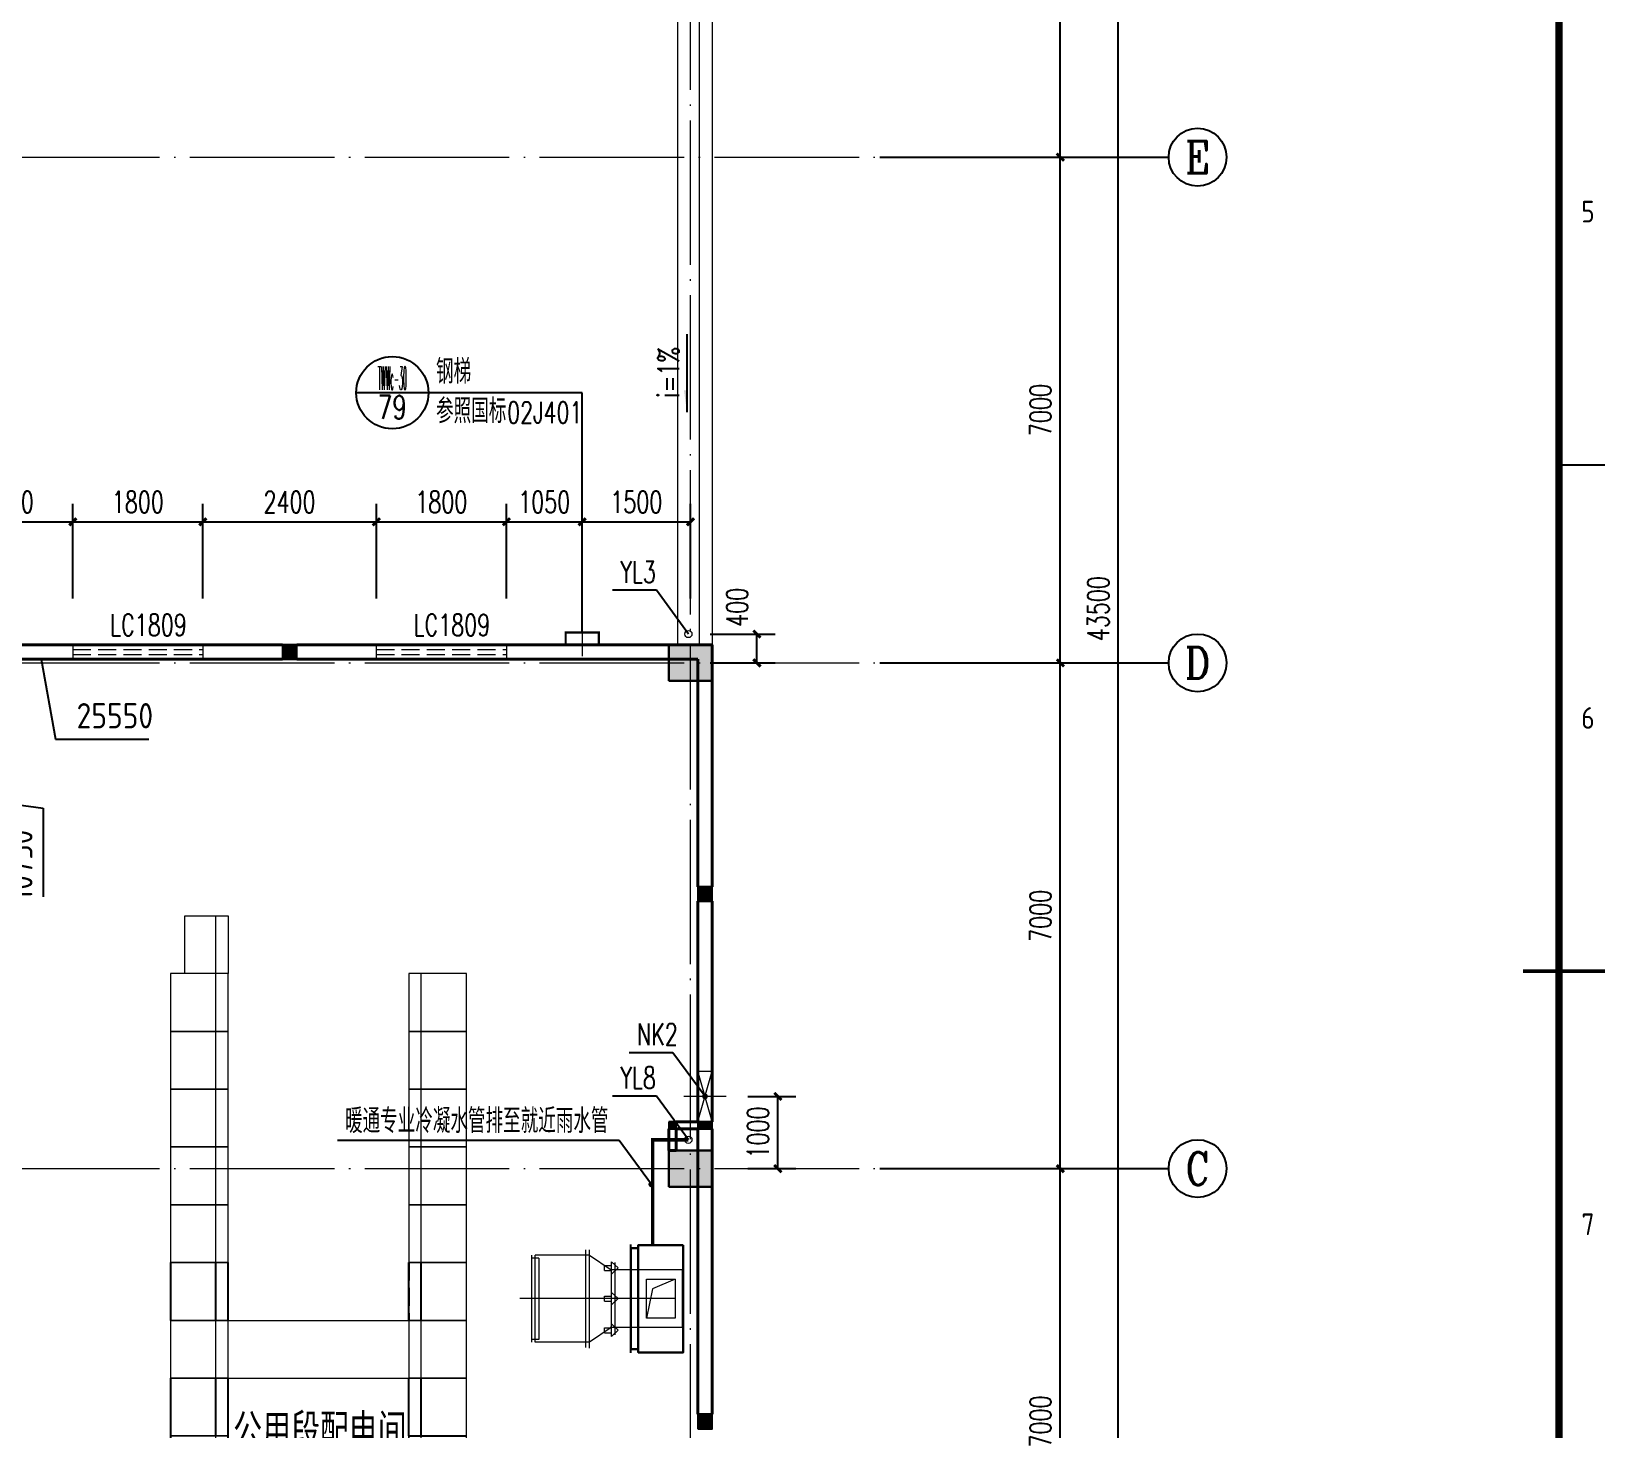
# Model space of a CAD drawing. Extents: x 238398 to 585159, y -66832 to 191741.
# Drawn here: x 520989 to 542642, y 57996 to 77339 of the extents above; entities that cross this region are included whole.
import ezdxf
from ezdxf.enums import TextEntityAlignment as Align

# ---------------------------------------------------------------- set-up
doc = ezdxf.new("R2010")
doc.units = 0
doc.header["$LTSCALE"] = 1000
doc.header["$MEASUREMENT"] = 0
for name, pattern in [('DASH', [0.35, 0.25, -0.1]), ('DASHED', [19.05, 12.7, -6.35]), ('DOTE', [2.42, 2, -0.2, 0.02, -0.2])]:
    doc.linetypes.add(name, pattern=pattern)
for name, color, linetype in [('AXIS', 3, 'Continuous'), ('AXIS_TEXT', 7, 'Continuous'), ('DIM_IDEN', 3, 'Continuous'), ('DIM_LEAD', 3, 'Continuous'), ('DIM_SYMB', 3, 'Continuous'), ('GZZ', 9, 'Continuous'), ('PUB_DIM', 76, 'Continuous'), ('WINDOW_TEXT', 7, 'Continuous'), ('电缆沟', 2, 'Continuous'), ('设备', 3, 'Continuous')]:
    doc.layers.add(name, color=color, linetype=linetype)
for name, color, linetype, lineweight in [('COLUMN', 9, 'Continuous', 30), ('DOTE', 18, 'DOTE', 13), ('PUB_HATCH', 252, 'Continuous', 5), ('PUB_TEXT', 7, 'Continuous', 20), ('STAIR', 2, 'Continuous', 18), ('WALL', 4, 'Continuous', 40), ('WINDOW', 2, 'Continuous', 18), ('屋面', 2, 'Continuous', 20), ('暖通', 5, 'Continuous', 18), ('水', 33, 'Continuous', 18), ('设备层', 8, 'Continuous', 5)]:
    doc.layers.add(name, color=color, linetype=linetype, lineweight=lineweight)
doc.styles.add('_TCH_AXIS', font='complex.shx', dxfattribs={"bigfont": 'gbcbig.shx'})
doc.styles.add('_TCH_DIM', font='SIMPLEX', dxfattribs={"bigfont": 'GBCBIG'})
doc.styles.add('_TCH_DIM_T3', font='SIMPLEX', dxfattribs={"width": 0.705882, "bigfont": 'GBCBIG'})
doc.styles.add('_TCH_LABEL', font='geditxt.shx', dxfattribs={"bigfont": 'hztxt1.shx'})
doc.styles.add('_TCH_WINDOW', font='geditxt.shx', dxfattribs={"bigfont": 'hztxt1.shx'})
doc.styles.add('COMPLEX', font='geditxt.shx')
doc.styles.add('HZTXT', font='geditxt.shx', dxfattribs={"width": 0.8, "bigfont": 'hztxt1.shx'})
doc.styles.get("Standard").update_dxf_attribs({"font": 'gbenor.shx', "bigfont": 'gbcbig.shx'})
doc.styles.add('TK', font='GEDITXT.SHX', dxfattribs={"width": 0.85, "height": 3.5, "bigfont": 'hztxt1.shx'})
doc.dimstyles.new('_TCH_ARCH&&100', dxfattribs={"dimtxt": 297.5, "dimasz": 100, "dimexe": 250, "dimexo": 300, "dimgap": 126.25, "dimtad": 1, "dimdec": 0, "dimzin": 0, "dimdsep": 46, "dimtxsty": '_TCH_DIM_T3', "dimblk": 'ARCHTICK', "dimcen": 0.09, "dimazin": 2, "dimtfac": 1, "dimtdec": 0, "dimtix": 1, "dimtmove": 2, "dimatfit": 3, "dimfxl": 1, "dimtolj": 1, "dimtzin": 0, "dimarcsym": 0})
doc.dimstyles.get("Standard").update_dxf_attribs({"dimscale": 100, "dimtxt": 3.5, "dimasz": 1, "dimexe": 2.5, "dimexo": 3, "dimgap": 1.5, "dimtad": 1, "dimdec": 0, "dimzin": 0, "dimdsep": 46, "dimtxsty": 'Standard', "dimblk": 'ARCHTICK', "dimcen": 0.09, "dimadec": 0, "dimazin": 0, "dimtfac": 1, "dimtdec": 0, "dimtix": 1, "dimtmove": 2, "dimatfit": 3, "dimfxl": 1, "dimtolj": 1, "dimtzin": 0, "dimarcsym": 0})

# ---------------------------------------------------------------- blocks, each defined once
blk = doc.blocks.new('_AXISO')
blk.add_circle((0, 0), 0.5)
at = {"layer": 'AXIS_TEXT', "style": 'COMPLEX', "width": 1.041667}
blk.add_attdef('A', text='', height=0.56, dxfattribs=at).set_placement((-0.25, -0.28), (0.25, -0.28), align=Align.FIT)
blk = doc.blocks.new('_ArchTick')
at = {"color": 0, "linetype": 'ByBlock', "const_width": 0.4}
blk.add_lwpolyline([(-0.5, -0.5), (0.5, 0.5)], dxfattribs=at)
blk = doc.blocks.new('*D582')
at = {"layer": 'AXIS', "color": 0, "lineweight": -2, "transparency": 16777216}
for p, q in [((533032, 91096), (536282, 91096)), ((536032, 47596), (536032, 91096)), ((533032, 47596), (536282, 47596))]:
    blk.add_line(p, q, dxfattribs=at)
at = {"layer": 'Defpoints', "color": 0, "transparency": 16777216}
for p in [(532732, 91096), (536032, 91096), (532732, 47596)]:
    blk.add_point(p, dxfattribs=at)
at = {"layer": 'AXIS', "color": 0, "lineweight": -2, "transparency": 16777216, "xscale": 100, "yscale": 100, "zscale": 100}
for p, rotation in [((536032, 91096), 90), ((536032, 47596), 270)]:
    blk.add_blockref('_ArchTick', p, dxfattribs=dict(at, rotation=rotation))
at = {"layer": 'AXIS', "color": 0, "transparency": 16777216, "insert": (535757, 69346), "char_height": 297.5, "attachment_point": 5, "rotation": 90, "style": '_TCH_DIM_T3'}
blk.add_mtext('\\A1;43500', dxfattribs=at)
blk = doc.blocks.new('*D584')
at = {"layer": 'AXIS', "color": 0, "lineweight": -2, "transparency": 16777216}
for p, q in [((533032, 61596), (535482, 61596)), ((535232, 54596), (535232, 61596)), ((533032, 54596), (535482, 54596))]:
    blk.add_line(p, q, dxfattribs=at)
at = {"layer": 'Defpoints', "color": 0, "transparency": 16777216}
for p in [(532732, 61596), (535232, 61596), (532732, 54596)]:
    blk.add_point(p, dxfattribs=at)
at = {"layer": 'AXIS', "color": 0, "lineweight": -2, "transparency": 16777216, "xscale": 100, "yscale": 100, "zscale": 100}
for p, rotation in [((535232, 61596), 90), ((535232, 54596), 270)]:
    blk.add_blockref('_ArchTick', p, dxfattribs=dict(at, rotation=rotation))
at = {"layer": 'AXIS', "color": 0, "transparency": 16777216, "insert": (534957, 58096), "char_height": 297.5, "attachment_point": 5, "rotation": 90, "style": '_TCH_DIM_T3'}
blk.add_mtext('\\A1;7000', dxfattribs=at)
blk = doc.blocks.new('*D585')
at = {"layer": 'AXIS', "color": 0, "lineweight": -2, "transparency": 16777216}
for p, q in [((533032, 68596), (535482, 68596)), ((535232, 61596), (535232, 68596)), ((533032, 61596), (535482, 61596))]:
    blk.add_line(p, q, dxfattribs=at)
at = {"layer": 'Defpoints', "color": 0, "transparency": 16777216}
for p in [(532732, 68596), (535232, 68596), (532732, 61596)]:
    blk.add_point(p, dxfattribs=at)
at = {"layer": 'AXIS', "color": 0, "lineweight": -2, "transparency": 16777216, "xscale": 100, "yscale": 100, "zscale": 100}
for p, rotation in [((535232, 68596), 90), ((535232, 61596), 270)]:
    blk.add_blockref('_ArchTick', p, dxfattribs=dict(at, rotation=rotation))
at = {"layer": 'AXIS', "color": 0, "transparency": 16777216, "insert": (534957, 65096), "char_height": 297.5, "attachment_point": 5, "rotation": 90, "style": '_TCH_DIM_T3'}
blk.add_mtext('\\A1;7000', dxfattribs=at)
blk = doc.blocks.new('*D586')
at = {"layer": 'AXIS', "color": 0, "lineweight": -2, "transparency": 16777216}
for p, q in [((533032, 75596), (535482, 75596)), ((535232, 68596), (535232, 75596)), ((533032, 68596), (535482, 68596))]:
    blk.add_line(p, q, dxfattribs=at)
at = {"layer": 'Defpoints', "color": 0, "transparency": 16777216}
for p in [(532732, 75596), (535232, 75596), (532732, 68596)]:
    blk.add_point(p, dxfattribs=at)
at = {"layer": 'AXIS', "color": 0, "lineweight": -2, "transparency": 16777216, "xscale": 100, "yscale": 100, "zscale": 100}
for p, rotation in [((535232, 75596), 90), ((535232, 68596), 270)]:
    blk.add_blockref('_ArchTick', p, dxfattribs=dict(at, rotation=rotation))
at = {"layer": 'AXIS', "color": 0, "transparency": 16777216, "insert": (534957, 72096), "char_height": 297.5, "attachment_point": 5, "rotation": 90, "style": '_TCH_DIM_T3'}
blk.add_mtext('\\A1;7000', dxfattribs=at)
blk = doc.blocks.new('*D587')
at = {"layer": 'AXIS', "color": 0, "lineweight": -2, "transparency": 16777216}
for p, q in [((533032, 82596), (535482, 82596)), ((535232, 75596), (535232, 82596)), ((533032, 75596), (535482, 75596))]:
    blk.add_line(p, q, dxfattribs=at)
at = {"layer": 'Defpoints', "color": 0, "transparency": 16777216}
for p in [(532732, 82596), (535232, 82596), (532732, 75596)]:
    blk.add_point(p, dxfattribs=at)
at = {"layer": 'AXIS', "color": 0, "lineweight": -2, "transparency": 16777216, "xscale": 100, "yscale": 100, "zscale": 100}
for p, rotation in [((535232, 82596), 90), ((535232, 75596), 270)]:
    blk.add_blockref('_ArchTick', p, dxfattribs=dict(at, rotation=rotation))
at = {"layer": 'AXIS', "color": 0, "transparency": 16777216, "insert": (534957, 79096), "char_height": 297.5, "attachment_point": 5, "rotation": 90, "style": '_TCH_DIM_T3'}
blk.add_mtext('\\A1;7000', dxfattribs=at)
blk = doc.blocks.new('847')
at = {"layer": '设备'}
for p, q in [((589364, 278645), (589364, 277845)), ((589994, 277845), (589994, 278645)), ((590164, 277845), (590164, 278645)), ((592664, 277845), (592664, 278645)), ((592834, 277845), (592834, 278645)), ((589994, 276245), (589994, 277045)), ((590164, 276245), (590164, 277045)), ((592664, 276245), (592664, 277045)), ((592834, 276245), (592834, 277045)), ((589364, 276245), (589364, 275445)), ((590164, 275445), (590164, 276245)), ((592664, 276245), (593464, 276245)), ((589364, 275445), (589364, 274645)), ((590164, 274645), (590164, 275445)), ((589364, 274645), (589364, 273845)), ((590164, 273845), (590164, 274645)), ((589364, 273845), (589364, 273045)), ((590164, 273045), (590164, 273845)), ((590164, 273045), (589364, 273045)), ((590164, 272245), (590164, 273045)), ((592664, 273045), (593464, 273045)), ((590164, 271445), (590164, 272245)), ((590164, 270445), (590164, 271445))]:
    blk.add_line(p, q, dxfattribs=at)
at = {"layer": '设备', "linetype": 'DASH'}
for p, q in [((589364, 278645), (589364, 277845)), ((590164, 277845), (590164, 278645)), ((592664, 278645), (592664, 277845))]:
    blk.add_line(p, q, dxfattribs=at)
at = {"layer": '设备', "linetype": 'DASHED', "ltscale": 200}
for p, q in [((589364, 277045), (589364, 276245)), ((592664, 276245), (593464, 276245))]:
    blk.add_line(p, q, dxfattribs=at)
at = {"layer": '设备层', "linetype": 'DASH', "ltscale": 1000}
for p, q in [((589994, 277045), (589994, 283445)), ((592834, 277045), (592834, 282645)), ((590164, 278645), (589364, 278645)), ((590164, 278645), (589364, 278645)), ((593464, 278645), (592664, 278645)), ((593464, 278645), (592664, 278645)), ((593464, 277845), (593464, 278645)), ((590164, 277845), (589364, 277845)), ((590164, 277845), (589364, 277845)), ((590164, 277845), (589364, 277845)), ((590164, 277845), (589364, 277845)), ((590164, 277845), (589364, 277845)), ((590164, 277845), (589364, 277845)), ((590164, 277845), (589364, 277845)), ((590164, 277845), (589364, 277845)), ((590164, 277845), (589364, 277845)), ((590164, 277845), (589364, 277845)), ((592664, 277845), (593464, 277845)), ((592664, 277845), (593464, 277845)), ((592664, 277845), (593464, 277845)), ((592664, 277845), (593464, 277845)), ((592664, 277845), (593464, 277845)), ((592664, 277845), (593464, 277845)), ((593464, 277845), (592664, 277845)), ((593464, 277845), (592664, 277845)), ((593464, 277845), (592664, 277845)), ((593464, 277845), (592664, 277845)), ((593464, 277845), (592664, 277845)), ((593464, 277845), (592664, 277845)), ((589994, 276245), (589994, 277045)), ((592834, 276245), (592834, 277045)), ((590164, 276245), (589364, 276245)), ((590164, 276245), (589364, 276245)), ((589994, 275445), (589994, 276245)), ((592664, 275445), (592664, 276245)), ((592834, 275445), (592834, 276245)), ((590164, 275445), (589364, 275445)), ((590164, 275445), (589364, 275445)), ((590164, 275445), (589364, 275445)), ((589994, 274645), (589994, 275445)), ((592664, 275445), (593464, 275445)), ((592664, 274645), (592664, 275445)), ((592664, 275445), (593464, 275445)), ((592664, 275445), (593464, 275445)), ((592834, 274645), (592834, 275445)), ((590164, 274645), (589364, 274645)), ((589994, 273845), (589994, 274645)), ((592664, 273845), (592664, 274645)), ((592664, 274645), (593464, 274645)), ((592834, 273845), (592834, 274645)), ((590164, 273845), (589364, 273845)), ((589994, 273045), (589994, 273845)), ((592664, 273045), (592664, 273845)), ((592664, 273845), (593464, 273845)), ((592834, 273045), (592834, 273845)), ((589364, 273045), (589364, 272245)), ((589994, 272245), (589994, 273045)), ((592664, 272245), (592664, 273045)), ((592834, 272245), (592834, 273045)), ((590164, 272245), (589364, 272245)), ((589364, 272245), (589364, 271445)), ((589994, 271445), (589994, 272245)), ((592664, 271445), (592664, 272245)), ((592664, 272245), (593464, 272245)), ((592834, 271445), (592834, 272245)), ((590164, 271445), (589364, 271445)), ((589364, 271445), (589364, 270445)), ((589994, 270445), (589994, 271445)), ((592664, 270445), (592664, 271445)), ((592664, 271445), (593464, 271445)), ((592834, 270445), (592834, 271445)), ((593464, 271445), (593464, 270445))]:
    blk.add_line(p, q, dxfattribs=at)
for points in [[(589564, 282645), (589564, 283445), (590164, 283445), (590164, 282645)], [(589364, 277845), (590164, 277845), (590164, 278645), (589364, 278645)], [(592664, 277845), (593464, 277845), (593464, 278645), (592664, 278645)], [(589364, 276245), (590164, 276245), (590164, 277045), (589364, 277045)], [(592664, 276245), (593464, 276245), (593464, 277045), (592664, 277045)], [(589364, 275445), (590164, 275445), (590164, 276245), (589364, 276245)], [(592664, 275445), (593464, 275445), (593464, 276245), (592664, 276245)], [(589364, 274645), (590164, 274645), (590164, 275445), (589364, 275445)], [(592664, 274645), (593464, 274645), (593464, 275445), (592664, 275445)], [(589364, 273845), (590164, 273845), (590164, 274645), (589364, 274645)], [(592664, 273845), (593464, 273845), (593464, 274645), (592664, 274645)], [(589364, 273045), (590164, 273045), (590164, 273845), (589364, 273845)], [(592664, 273045), (593464, 273045), (593464, 273845), (592664, 273845)], [(589364, 272245), (590164, 272245), (590164, 273045), (589364, 273045)], [(592664, 272245), (593464, 272245), (593464, 273045), (592664, 273045)], [(589364, 271445), (590164, 271445), (590164, 272245), (589364, 272245)], [(592664, 271445), (593464, 271445), (593464, 272245), (592664, 272245)], [(589364, 270445), (590164, 270445), (590164, 271445), (589364, 271445)], [(592664, 270445), (593464, 270445), (593464, 271445), (592664, 271445)], [(588514, 268245), (588514, 270445), (590164, 270445), (590164, 268245)], [(592664, 268245), (592664, 270445), (594314, 270445), (594314, 268245)]]:
    blk.add_lwpolyline(points, close=True, dxfattribs=at)
for points in [[(590164, 281845), (590164, 282645), (589364, 282645), (589364, 281845), (590164, 281845)], [(593464, 281845), (593464, 282645), (592664, 282645), (592664, 281845), (593464, 281845)], [(590164, 281045), (590164, 281845), (589364, 281845), (589364, 281045), (590164, 281045)], [(593464, 281045), (593464, 281845), (592664, 281845), (592664, 281045), (593464, 281045)], [(590164, 280245), (590164, 281045), (589364, 281045), (589364, 280245), (590164, 280245)], [(593464, 280245), (593464, 281045), (592664, 281045), (592664, 280245), (593464, 280245)], [(590164, 279445), (590164, 280245), (589364, 280245), (589364, 279445), (590164, 279445)], [(593464, 279445), (593464, 280245), (592664, 280245), (592664, 279445), (593464, 279445)], [(590164, 278645), (590164, 279445), (589364, 279445), (589364, 278645), (590164, 278645)], [(593464, 278645), (593464, 279445), (592664, 279445), (592664, 278645), (593464, 278645)], [(590164, 277845), (590164, 278645), (589364, 278645), (589364, 277845), (590164, 277845)], [(593464, 277845), (593464, 278645), (592664, 278645), (592664, 277845), (593464, 277845)], [(590164, 277045), (590164, 277845), (589364, 277845), (589364, 277045), (590164, 277045)], [(590164, 277845), (592664, 277845)], [(593464, 277045), (593464, 277845), (592664, 277845), (592664, 277045), (593464, 277045)], [(590164, 276245), (590164, 277045), (589364, 277045), (589364, 276245), (590164, 276245)], [(590164, 277045), (592664, 277045)], [(593464, 276245), (593464, 277045), (592664, 277045), (592664, 276245), (593464, 276245)], [(590164, 275445), (590164, 276245), (589364, 276245), (589364, 275445), (590164, 275445)], [(593464, 275445), (593464, 276245), (592664, 276245), (592664, 275445), (593464, 275445)], [(590164, 274645), (590164, 275445), (589364, 275445), (589364, 274645), (590164, 274645)], [(593464, 274645), (593464, 275445), (592664, 275445), (592664, 274645), (593464, 274645)], [(590164, 273845), (590164, 274645), (589364, 274645), (589364, 273845), (590164, 273845)], [(593464, 273845), (593464, 274645), (592664, 274645), (592664, 273845), (593464, 273845)], [(590164, 273045), (590164, 273845), (589364, 273845), (589364, 273045), (590164, 273045)], [(593464, 273045), (593464, 273845), (592664, 273845), (592664, 273045), (593464, 273045)], [(590164, 272245), (590164, 273045), (589364, 273045), (589364, 272245), (590164, 272245)], [(593464, 272245), (593464, 273045), (592664, 273045), (592664, 272245), (593464, 272245)], [(590164, 271445), (590164, 272245), (589364, 272245), (589364, 271445), (590164, 271445)], [(593464, 271445), (593464, 272245), (592664, 272245), (592664, 271445), (593464, 271445)], [(590164, 270445), (590164, 271445), (589364, 271445), (589364, 270445), (590164, 270445)], [(593464, 270445), (593464, 271445), (592664, 271445), (592664, 270445), (593464, 270445)]]:
    blk.add_lwpolyline(points, dxfattribs=at)
blk = doc.blocks.new('GEDI_WK_A1_V')
at = {"color": 3}
for p, q in [((584, 490.58), (594, 490.58)), ((584, 420.5), (594, 420.5))]:
    blk.add_line(p, q, dxfattribs=at)
at = {"color": 3, "const_width": 1}
blk.add_lwpolyline([(10, 816), (10, 10), (584, 10), (584, 816)], close=True, dxfattribs=at)
at = {"color": 3, "const_width": 0.5}
blk.add_lwpolyline([(579, 420.5), (594, 420.5)], dxfattribs=at)
at = {"color": 3}
for s, p in [('5', (588, 525.62)), ('6', (588, 455.54)), ('7', (588, 385.46))]:
    blk.add_text(s, height=3, dxfattribs=at).set_placement(p, align=Align.MIDDLE)
blk = doc.blocks.new('CEEC_TK_A1_V')
blk.add_blockref('GEDI_WK_A1_V', (0, 0))
at = {"style": 'TK', "width": 0.85}
for tag, height, p in [('PROJECTNAME', 4.75, (529, 44)), ('PHASE', 4, (571, 44)), ('DRAWINGNAME', 4.75, (539, 31))]:
    blk.add_attdef(tag, text='', height=height, dxfattribs=at).set_placement(p, align=Align.MIDDLE_CENTER)
for tag, p, height in [('APPROVE', (416, 32.75), 3.5), ('DESIGN', (461, 32.75), 3.5), ('REVIEW1', (416, 25.75), 3.5), ('DRAW', (461, 25.75), 3.5), ('REVIEW2', (416, 18.75), 3.5), ('PROPORTION', (461, 18.75), 3.5), ('DRAWINGNUMBER', (511, 18.5), 4), ('CHECK', (416, 11.75), 3.5), ('DATE', (461, 11.75), 3.5), ('VERSION', (577, 11.75), 3.5)]:
    blk.add_attdef(tag, p, '', height=height, dxfattribs=at)
blk = doc.blocks.new('*D634')
at = {"layer": 'Defpoints', "color": 0, "transparency": 16777216}
for p in [(468981, 62595), (469697, 62595), (468981, 61595)]:
    blk.add_point(p, dxfattribs=at)
at = {"layer": 'PUB_DIM', "color": 0, "lineweight": -2, "transparency": 16777216}
for p, q in [((469281, 62595), (469947, 62595)), ((469697, 61595), (469697, 62595)), ((469281, 61595), (469947, 61595))]:
    blk.add_line(p, q, dxfattribs=at)
at = {"layer": 'PUB_DIM', "color": 0, "lineweight": -2, "transparency": 16777216, "xscale": 100, "yscale": 100, "zscale": 100}
for p, rotation in [((469697, 62595), 90), ((469697, 61595), 270)]:
    blk.add_blockref('_ArchTick', p, dxfattribs=dict(at, rotation=rotation))
at = {"layer": 'PUB_DIM', "color": 0, "transparency": 16777216, "insert": (469422, 62095), "char_height": 297.5, "attachment_point": 5, "rotation": 90, "style": '_TCH_DIM_T3'}
blk.add_mtext('\\A1;1000', dxfattribs=at)
blk = doc.blocks.new('SFSX')
for p, q in [((-3.76, 0), (-1.87, 1.73)), ((-3.76, 0), (-1.87, -1.73)), ((-1.87, 1.73), (-1.87, 0.7)), ((0, 0.7), (-1.87, 0.7)), ((0, 0.7), (0, -0.7)), ((-1.87, -0.7), (-1.87, -1.73)), ((0, -0.7), (-1.87, -0.7))]:
    blk.add_line(p, q)
blk = doc.blocks.new('43ASDFASFASD')
at = {"layer": 'PUB_HATCH'}
for p, q in [((528665, 59121), (528665, 60471)), ((528715, 59112), (528715, 60471)), ((527913, 60396), (527913, 59196)), ((528013, 60357), (527913, 60357)), ((528715, 60396), (527963, 60396)), ((527963, 59196), (527963, 60396)), ((528013, 60357), (528013, 59233)), ((528715, 60396), (529015, 60196)), ((530002, 60196), (529002, 60196)), ((529015, 60296), (529015, 59296)), ((529065, 60296), (529065, 59296)), ((530002, 59396), (530002, 60196)), ((529902, 60066), (529586, 59930)), ((529902, 59796), (527750, 59796)), ((529586, 59930), (529502, 59526)), ((529015, 59396), (528715, 59196)), ((530002, 59396), (529002, 59396)), ((528013, 59233), (527913, 59233)), ((528715, 59196), (527963, 59196))]:
    blk.add_line(p, q, dxfattribs=at)
at = {"layer": 'PUB_HATCH', "linetype": 'DASH', "lineweight": -3}
blk.add_line((529289, 59046), (529289, 60546), dxfattribs=at)
at = {"layer": 'PUB_HATCH', "lineweight": 30}
blk.add_lwpolyline([(529289, 59096), (529389, 59096), (529389, 60496), (529289, 60496)], close=True, dxfattribs=at)
blk.add_lwpolyline([(530014, 60538), (530014, 59053), (529389, 59053), (529389, 60538), (530014, 60538)], dxfattribs=at)
at = {"layer": 'PUB_HATCH'}
blk.add_lwpolyline([(529502, 60066), (529902, 60066), (529902, 59526), (529502, 59526)], close=True, dxfattribs=at)
at = {"layer": 'PUB_HATCH', "xscale": 50, "yscale": 50, "rotation": 180}
for p in [(528925, 60221), (528925, 59796), (528925, 59359)]:
    blk.add_blockref('SFSX', p, dxfattribs=at)
blk = doc.blocks.new('*D93')
at = {"layer": 'Defpoints', "color": 0, "transparency": 16777216}
for p in [(530084, 68996), (531033, 68996), (530084, 68596)]:
    blk.add_point(p, dxfattribs=at)
at = {"layer": 'PUB_DIM', "color": 0, "lineweight": -2, "transparency": 16777216}
for p, q in [((530384, 68996), (531283, 68996)), ((531033, 68596), (531033, 68996)), ((530384, 68596), (531283, 68596))]:
    blk.add_line(p, q, dxfattribs=at)
at = {"layer": 'PUB_DIM', "color": 0, "lineweight": -2, "transparency": 16777216, "xscale": 100, "yscale": 100, "zscale": 100}
for p, rotation in [((531033, 68996), 90), ((531033, 68596), 270)]:
    blk.add_blockref('_ArchTick', p, dxfattribs=dict(at, rotation=rotation))
at = {"layer": 'PUB_DIM', "color": 0, "transparency": 16777216, "insert": (530758, 69366), "char_height": 297.5, "attachment_point": 5, "rotation": 90, "style": '_TCH_DIM_T3'}
blk.add_mtext('\\A1;400', dxfattribs=at)
blk = doc.blocks.new('*D383')
at = {"layer": 'Defpoints', "color": 0, "transparency": 16777216}
for p in [(521564, 70549), (519764, 69186), (521564, 69186)]:
    blk.add_point(p, dxfattribs=at)
at = {"layer": 'PUB_DIM', "color": 0, "lineweight": -2, "transparency": 16777216}
for p, q in [((519764, 69486), (519764, 70799)), ((521564, 69486), (521564, 70799)), ((519764, 70549), (521564, 70549))]:
    blk.add_line(p, q, dxfattribs=at)
at = {"layer": 'PUB_DIM', "color": 0, "lineweight": -2, "transparency": 16777216, "xscale": 100, "yscale": 100, "zscale": 100, "rotation": 180}
blk.add_blockref('_ArchTick', (519764, 70549), dxfattribs=at)
at = {"layer": 'PUB_DIM', "color": 0, "lineweight": -2, "transparency": 16777216, "xscale": 100, "yscale": 100, "zscale": 100}
blk.add_blockref('_ArchTick', (521564, 70549), dxfattribs=at)
at = {"layer": 'PUB_DIM', "color": 0, "transparency": 16777216, "insert": (520664, 70824), "char_height": 297.5, "attachment_point": 5, "style": '_TCH_DIM_T3'}
blk.add_mtext('\\A1;1800', dxfattribs=at)
blk = doc.blocks.new('*D384')
at = {"layer": 'Defpoints', "color": 0, "transparency": 16777216}
for p in [(523364, 70549), (521564, 69186), (523364, 69186)]:
    blk.add_point(p, dxfattribs=at)
at = {"layer": 'PUB_DIM', "color": 0, "lineweight": -2, "transparency": 16777216}
for p, q in [((521564, 69486), (521564, 70799)), ((523364, 69486), (523364, 70799)), ((521564, 70549), (523364, 70549))]:
    blk.add_line(p, q, dxfattribs=at)
at = {"layer": 'PUB_DIM', "color": 0, "lineweight": -2, "transparency": 16777216, "xscale": 100, "yscale": 100, "zscale": 100, "rotation": 180}
blk.add_blockref('_ArchTick', (521564, 70549), dxfattribs=at)
at = {"layer": 'PUB_DIM', "color": 0, "lineweight": -2, "transparency": 16777216, "xscale": 100, "yscale": 100, "zscale": 100}
blk.add_blockref('_ArchTick', (523364, 70549), dxfattribs=at)
at = {"layer": 'PUB_DIM', "color": 0, "transparency": 16777216, "insert": (522464, 70824), "char_height": 297.5, "attachment_point": 5, "style": '_TCH_DIM_T3'}
blk.add_mtext('\\A1;1800', dxfattribs=at)
blk = doc.blocks.new('*D385')
at = {"layer": 'Defpoints', "color": 0, "transparency": 16777216}
for p in [(525765, 70549), (523364, 69186), (525765, 69186)]:
    blk.add_point(p, dxfattribs=at)
at = {"layer": 'PUB_DIM', "color": 0, "lineweight": -2, "transparency": 16777216}
for p, q in [((523364, 69486), (523364, 70799)), ((525765, 69486), (525765, 70799)), ((523364, 70549), (525765, 70549))]:
    blk.add_line(p, q, dxfattribs=at)
at = {"layer": 'PUB_DIM', "color": 0, "lineweight": -2, "transparency": 16777216, "xscale": 100, "yscale": 100, "zscale": 100, "rotation": 180}
blk.add_blockref('_ArchTick', (523364, 70549), dxfattribs=at)
at = {"layer": 'PUB_DIM', "color": 0, "lineweight": -2, "transparency": 16777216, "xscale": 100, "yscale": 100, "zscale": 100}
blk.add_blockref('_ArchTick', (525765, 70549), dxfattribs=at)
at = {"layer": 'PUB_DIM', "color": 0, "transparency": 16777216, "insert": (524564, 70824), "char_height": 297.5, "attachment_point": 5, "style": '_TCH_DIM_T3'}
blk.add_mtext('\\A1;2400', dxfattribs=at)
blk = doc.blocks.new('*D386')
at = {"layer": 'Defpoints', "color": 0, "transparency": 16777216}
for p in [(527565, 70549), (525765, 69186), (527565, 69186)]:
    blk.add_point(p, dxfattribs=at)
at = {"layer": 'PUB_DIM', "color": 0, "lineweight": -2, "transparency": 16777216}
for p, q in [((525765, 69486), (525765, 70799)), ((527565, 69486), (527565, 70799)), ((525765, 70549), (527565, 70549))]:
    blk.add_line(p, q, dxfattribs=at)
at = {"layer": 'PUB_DIM', "color": 0, "lineweight": -2, "transparency": 16777216, "xscale": 100, "yscale": 100, "zscale": 100, "rotation": 180}
blk.add_blockref('_ArchTick', (525765, 70549), dxfattribs=at)
at = {"layer": 'PUB_DIM', "color": 0, "lineweight": -2, "transparency": 16777216, "xscale": 100, "yscale": 100, "zscale": 100}
blk.add_blockref('_ArchTick', (527565, 70549), dxfattribs=at)
at = {"layer": 'PUB_DIM', "color": 0, "transparency": 16777216, "insert": (526665, 70824), "char_height": 297.5, "attachment_point": 5, "style": '_TCH_DIM_T3'}
blk.add_mtext('\\A1;1800', dxfattribs=at)
blk = doc.blocks.new('*D387')
at = {"layer": 'Defpoints', "color": 0, "transparency": 16777216}
for p in [(528614, 70549), (527565, 69186), (528614, 69186)]:
    blk.add_point(p, dxfattribs=at)
at = {"layer": 'PUB_DIM', "color": 0, "lineweight": -2, "transparency": 16777216}
for p, q in [((527565, 69486), (527565, 70799)), ((528614, 69486), (528614, 70799)), ((527565, 70549), (528614, 70549))]:
    blk.add_line(p, q, dxfattribs=at)
at = {"layer": 'PUB_DIM', "color": 0, "lineweight": -2, "transparency": 16777216, "xscale": 100, "yscale": 100, "zscale": 100, "rotation": 180}
blk.add_blockref('_ArchTick', (527565, 70549), dxfattribs=at)
at = {"layer": 'PUB_DIM', "color": 0, "lineweight": -2, "transparency": 16777216, "xscale": 100, "yscale": 100, "zscale": 100}
blk.add_blockref('_ArchTick', (528614, 70549), dxfattribs=at)
at = {"layer": 'PUB_DIM', "color": 0, "transparency": 16777216, "insert": (528089, 70824), "char_height": 297.5, "attachment_point": 5, "style": '_TCH_DIM_T3'}
blk.add_mtext('\\A1;1050', dxfattribs=at)
blk = doc.blocks.new('*D388')
at = {"layer": 'Defpoints', "color": 0, "transparency": 16777216}
for p in [(530114, 70549), (528614, 69186), (530114, 69186)]:
    blk.add_point(p, dxfattribs=at)
at = {"layer": 'PUB_DIM', "color": 0, "lineweight": -2, "transparency": 16777216}
for p, q in [((528614, 69486), (528614, 70799)), ((530114, 69486), (530114, 70799)), ((528614, 70549), (530114, 70549))]:
    blk.add_line(p, q, dxfattribs=at)
at = {"layer": 'PUB_DIM', "color": 0, "lineweight": -2, "transparency": 16777216, "xscale": 100, "yscale": 100, "zscale": 100, "rotation": 180}
blk.add_blockref('_ArchTick', (528614, 70549), dxfattribs=at)
at = {"layer": 'PUB_DIM', "color": 0, "lineweight": -2, "transparency": 16777216, "xscale": 100, "yscale": 100, "zscale": 100}
blk.add_blockref('_ArchTick', (530114, 70549), dxfattribs=at)
at = {"layer": 'PUB_DIM', "color": 0, "transparency": 16777216, "insert": (529364, 70824), "char_height": 297.5, "attachment_point": 5, "style": '_TCH_DIM_T3'}
blk.add_mtext('\\A1;1500', dxfattribs=at)
blk = doc.blocks.new('_FZH')
blk.add_lwpolyline([(-0.5, -0.5), (0.5, -0.5), (0.5, 0.5), (-0.5, 0.5)], close=True)
at = {"layer": 'PUB_HATCH'}
blk.add_solid([(-0.5, -0.5), (0.5, -0.5), (-0.5, 0.5), (0.5, 0.5)], dxfattribs=at)
blk = doc.blocks.new('*D702')
at = {"color": 0, "lineweight": -2, "transparency": 16777216}
for p, q in [((519664, 68346), (519664, 66785)), ((519664, 66785), (521156, 66585)), ((521156, 66585), (521156, 65360))]:
    blk.add_line(p, q, dxfattribs=at)
at = {"layer": 'Defpoints', "color": 0, "transparency": 16777216}
for p in [(519664, 68646), (521156, 66385), (530414, 43096)]:
    blk.add_point(p, dxfattribs=at)
at = {"color": 0, "transparency": 16777216, "insert": (520831, 65797), "char_height": 350, "attachment_point": 5, "rotation": 90}
blk.add_mtext('\\A1;10750', dxfattribs=at)
blk = doc.blocks.new('*D703')
at = {"color": 0, "lineweight": -2, "transparency": 16777216}
for p, q in [((519964, 68646), (521125, 68646)), ((521125, 68646), (521325, 67540)), ((521325, 67540), (522616, 67540))]:
    blk.add_line(p, q, dxfattribs=at)
at = {"layer": 'Defpoints', "color": 0, "transparency": 16777216}
for p in [(519664, 68646), (521525, 67540), (530414, 43096)]:
    blk.add_point(p, dxfattribs=at)
at = {"color": 0, "transparency": 16777216, "insert": (522146, 67865), "char_height": 350, "attachment_point": 5}
blk.add_mtext('\\A1;25550', dxfattribs=at)
blk = doc.blocks.new('*D706')
at = {"color": 0, "lineweight": -2, "transparency": 16777216}
for p, q in [((506914, 64996), (506914, 64058)), ((506914, 64058), (507756, 63858)), ((507756, 63858), (507756, 62567))]:
    blk.add_line(p, q, dxfattribs=at)
at = {"layer": 'Defpoints', "color": 0, "transparency": 16777216}
for p in [(506914, 65296), (507756, 63658), (530414, 43096)]:
    blk.add_point(p, dxfattribs=at)
at = {"color": 0, "transparency": 16777216, "insert": (507431, 63038), "char_height": 350, "attachment_point": 5, "rotation": 90}
blk.add_mtext('\\A1;23500', dxfattribs=at)
blk = doc.blocks.new('*D707')
at = {"color": 0, "lineweight": -2, "transparency": 16777216}
for p, q in [((507214, 65296), (508115, 65296)), ((508115, 65296), (508315, 64396)), ((508315, 64396), (509606, 64396))]:
    blk.add_line(p, q, dxfattribs=at)
at = {"layer": 'Defpoints', "color": 0, "transparency": 16777216}
for p in [(506914, 65296), (508515, 64396), (530414, 43096)]:
    blk.add_point(p, dxfattribs=at)
at = {"color": 0, "transparency": 16777216, "insert": (509136, 64721), "char_height": 350, "attachment_point": 5}
blk.add_mtext('\\A1;22200', dxfattribs=at)
blk = doc.blocks.new('*D708')
at = {"color": 0, "lineweight": -2, "transparency": 16777216}
for p, q in [((506714, 91096), (506714, 89595)), ((506714, 89595), (508471, 89395)), ((508471, 89395), (508471, 88104))]:
    blk.add_line(p, q, dxfattribs=at)
at = {"layer": 'Defpoints', "color": 0, "transparency": 16777216}
for p in [(506714, 91396), (508471, 89195), (530414, 43096)]:
    blk.add_point(p, dxfattribs=at)
at = {"color": 0, "transparency": 16777216, "insert": (508146, 88574), "char_height": 350, "attachment_point": 5, "rotation": 90}
blk.add_mtext('\\A1;23700', dxfattribs=at)
blk = doc.blocks.new('*D709')
at = {"color": 0, "lineweight": -2, "transparency": 16777216}
for p, q in [((507014, 91396), (508056, 91396)), ((508056, 91396), (508256, 90160)), ((508256, 90160), (509569, 90160))]:
    blk.add_line(p, q, dxfattribs=at)
at = {"layer": 'Defpoints', "color": 0, "transparency": 16777216}
for p in [(506714, 91396), (508456, 90160), (530414, 43096)]:
    blk.add_point(p, dxfattribs=at)
at = {"color": 0, "transparency": 16777216, "insert": (509088, 90485), "char_height": 350, "attachment_point": 5}
blk.add_mtext('\\A1;48300', dxfattribs=at)
blk = doc.blocks.new('zw3')
at = {"layer": 'PUB_HATCH'}
for points in [[(530414, 68346.1), (530414, 68846.1), (529814, 68846.1), (529814, 68346.1)], [(530414, 61346.1), (530414, 61846.1), (529814, 61846.1), (529814, 61346.1)]]:
    blk.add_hatch(color=256, dxfattribs=at).paths.add_polyline_path(points)
at = {"layer": 'AXIS'}
for p, q in [((532731.6, 75596.1), (536731.6, 75596.1)), ((532731.6, 68596.1), (536731.6, 68596.1)), ((532731.6, 61596.1), (536731.6, 61596.1))]:
    blk.add_line(p, q, dxfattribs=at)
at = {"layer": 'COLUMN'}
for p, q in [((530414, 68846.1), (529814, 68846.1)), ((529814, 68846.1), (529814, 68346.1)), ((530414, 68346.1), (530414, 68846.1)), ((529814, 68346.1), (530414, 68346.1)), ((530414, 61846.1), (529814, 61846.1)), ((529814, 61846.1), (529814, 61346.1)), ((530414, 61346.1), (530414, 61846.1)), ((529814, 61346.1), (530414, 61346.1))]:
    blk.add_line(p, q, dxfattribs=at)
at = {"layer": 'DOTE'}
for p, q in [((503825.6, 75596.1), (532731.6, 75596.1)), ((503825.6, 68596.1), (532731.6, 68596.1)), ((503825.6, 61596.1), (532731.6, 61596.1))]:
    blk.add_line(p, q, dxfattribs=at)
blk.add_lwpolyline([(530114, 42646.1), (530114, 94200.4)], dxfattribs=at)
at = {"layer": 'AXIS'}
ref = blk.add_blockref('_AXISO', (537131.6, 75596.1), dxfattribs=dict(at, xscale=800, yscale=800, zscale=800))
ref.add_attrib('A', 'E', dxfattribs={"layer": 'AXIS_TEXT', "height": 445.4, "style": '_TCH_AXIS'}).set_placement((536961.9, 75373.4), (537301.3, 75373.4), align=Align.FIT)
ref = blk.add_blockref('_AXISO', (537131.6, 68596.1), dxfattribs=dict(at, xscale=800, yscale=800, zscale=800))
ref.add_attrib('A', 'D', dxfattribs={"layer": 'AXIS_TEXT', "height": 435.3, "style": '_TCH_AXIS'}).set_placement((536955.4, 68378.5), (537307.7, 68378.5), align=Align.FIT)
ref = blk.add_blockref('_AXISO', (537131.6, 61596.1), dxfattribs=dict(at, xscale=800, yscale=800, zscale=800))
ref.add_attrib('A', 'C', dxfattribs={"layer": 'AXIS_TEXT', "height": 455.7, "style": '_TCH_AXIS'}).set_placement((536968.8, 61368.3), (537294.3, 61368.3), align=Align.FIT)
for p1, p2, distance, picture, middle in [((532731.6, 47596.1), (532731.6, 91096.1), -3300, '*D582', (535756.6, 69346.1)), ((532731.6, 75596.1), (532731.6, 82596.1), -2500, '*D587', (534956.6, 79096.1)), ((532731.6, 68596.1), (532731.6, 75596.1), -2500, '*D586', (534956.6, 72096.1)), ((532731.6, 61596.1), (532731.6, 68596.1), -2500, '*D585', (534956.6, 65096.1)), ((532731.6, 54596.1), (532731.6, 61596.1), -2500, '*D584', (534956.6, 58096.1))]:
    dim = blk.add_aligned_dim(p1=p1, p2=p2, distance=distance, dimstyle='_TCH_ARCH&&100', dxfattribs=at)
    dim.commit()
    dim.dimension.update_dxf_attribs({"geometry": picture, "text_midpoint": middle})
blk = doc.blocks.new('43ASDFASDFADS')
at = {"layer": 'DOTE'}
blk.add_lwpolyline([(468980.6, 62595.1), (468396.1, 62595.1)], dxfattribs=at)
at = {"layer": '暖通'}
blk.add_lwpolyline([(468588.3, 62245.1), (468588.3, 62945.1), (468788.3, 62945.1), (468788.3, 62245.1)], close=True, dxfattribs=at)
for points in [[(468588.3, 62245.1), (468788.3, 62945.1)], [(468788.3, 62245.1), (468588.3, 62945.1)]]:
    blk.add_lwpolyline(points, dxfattribs=at)
at = {"layer": 'PUB_DIM'}
dim = blk.add_aligned_dim(p1=(468980.6, 61595.1), p2=(468980.6, 62595.1), distance=-716.2, dimstyle='_TCH_ARCH&&100', dxfattribs=at)
dim.commit()
dim.dimension.update_dxf_attribs({"geometry": '*D634', "text_midpoint": (469421.8, 62095.1)})

msp = doc.modelspace()

# ---------------------------------------------------------------- hatches: boundary and pattern name
at = {"layer": 'DIM_SYMB'}
msp.add_hatch(color=256, dxfattribs=at).paths.add_polyline_path([(530063.5, 72068.2), (530063.5, 72368.2), (530023.5, 72368.2)])

# ---------------------------------------------------------------- linework, layer by layer
at = {"layer": 'DIM_IDEN'}
for p, q in [((526486.6, 72336), (525486.6, 72336)), ((528614, 72336), (526486.6, 72336)), ((528614, 69016.6), (528614, 72336))]:
    msp.add_line(p, q, dxfattribs=at)
at = {"layer": 'DIM_IDEN', "const_width": 50}
msp.add_lwpolyline([(528764, 69016.6), (528764, 69016.6)], dxfattribs=at)
at = {"layer": 'DIM_IDEN'}
msp.add_circle((525986.6, 72336), 500, dxfattribs=at)
at = {"layer": 'DIM_LEAD'}
for p, q in [((529640.6, 69601.1), (529034.7, 69601.1)), ((530084, 68996.1), (529640.6, 69601.1)), ((529870.6, 63201.1), (529264.7, 63201.1)), ((530314, 62596.1), (529870.6, 63201.1)), ((529640.6, 62601.1), (529034.7, 62601.1)), ((530084, 61996.1), (529640.6, 62601.1)), ((529127.8, 61983.5), (525227, 61983.5)), ((529571.2, 61378.5), (529127.8, 61983.5))]:
    msp.add_line(p, q, dxfattribs=at)
at = {"layer": 'DIM_LEAD', "const_width": 40}
for points in [[(530325.8, 62580, 1), (530302.2, 62612.3, 1)], [(529583, 61362.4, 1), (529559.4, 61394.6, 1)]]:
    msp.add_lwpolyline(points, format="xyb", close=True, dxfattribs=at)
at = {"layer": 'DIM_SYMB'}
msp.add_lwpolyline([(530063.5, 73144.9), (530063.5, 72068.2)], dxfattribs=at)
at = {"layer": 'DOTE'}
msp.add_line((528614, 69205.4), (528614, 68690.5), dxfattribs=at)
at = {"layer": 'STAIR', "const_width": 30}
msp.add_lwpolyline([(528843.5, 68846.1), (528843.5, 69016.6), (528384.6, 69016.6), (528384.6, 68846.1)], dxfattribs=at)
at = {"layer": 'WALL'}
for p, q in [((519564, 68846.1), (524464.3, 68846.1)), ((519664, 68646.1), (524464.3, 68646.1)), ((524664.3, 68846.1), (530414, 68846.1)), ((524664.3, 68646.1), (530214, 68646.1)), ((530214, 65496.1), (530214, 68646.1)), ((530414, 65496.1), (530414, 68846.1)), ((530214, 62246.1), (530214, 65296.1)), ((530414, 62246.1), (530414, 65296.1)), ((529814, 61846.1), (529814, 62146.1)), ((529914, 62246.1), (530214, 62246.1)), ((529914, 61846.1), (529914, 62146.1)), ((529914, 62146.1), (530214, 62146.1)), ((530214, 58196.1), (530214, 62146.1)), ((530414, 58196.1), (530414, 62146.1)), ((529814, 61846.1), (529914, 61846.1))]:
    msp.add_line(p, q, dxfattribs=at)
at = {"layer": 'WINDOW', "linetype": 'DASH'}
for p, q in [((521564.1, 68846.1, 900), (521564.1, 68646.1, 900)), ((521564.1, 68779.5, 900), (523364.1, 68779.5, 900)), ((521564.1, 68712.8, 900), (523364.1, 68712.8, 900)), ((523364.1, 68846.1, 900), (523364.1, 68646.1, 900)), ((525764.5, 68846.1, 900), (525764.5, 68646.1, 900)), ((525764.5, 68779.5, 900), (527564.5, 68779.5, 900)), ((525764.5, 68712.8, 900), (527564.5, 68712.8, 900)), ((527564.5, 68846.1, 900), (527564.5, 68646.1, 900))]:
    msp.add_line(p, q, dxfattribs=at)
at = {"layer": '屋面'}
msp.add_lwpolyline([(506714, 68846.1), (506714, 91396.1), (530414, 91396.1), (530414, 68846.1)], dxfattribs=at)
at = {"layer": '水'}
for p, q in [((529934, 91216.1), (529934, 68846.1)), ((530234, 91216.1), (530234, 68846.1))]:
    msp.add_line(p, q, dxfattribs=at)
at = {"layer": '水', "linetype": 'DASH', "const_width": 50}
msp.add_lwpolyline([(530084, 61996.1), (529589.3, 61996.1), (529589.3, 60538.6)], dxfattribs=at)
at = {"layer": '水'}
for centre in [(530084, 68996.1), (530084, 61996.1)]:
    msp.add_circle(centre, 50, dxfattribs=at)

# ---------------------------------------------------------------- block references
at = {"xscale": 100, "yscale": 100, "zscale": 100}
msp.add_blockref('CEEC_TK_A1_V', (483734.5, 22280.2), dxfattribs=at)
for name, p in [('zw3', (0, 0)), ('43ASDFASDFADS', (61625.7, 1.1)), ('43ASDFASFASD', (0, 0.2))]:
    msp.add_blockref(name, p)
at = {"layer": 'GZZ', "xscale": 200, "yscale": 200, "zscale": 200}
for p in [(524564.3, 68746.1), (530314, 65396.1), (530314, 58096.1)]:
    msp.add_blockref('_FZH', p, dxfattribs=at)
at = {"layer": 'GZZ', "xscale": 100, "rotation": 270}
for p, yscale, zscale in [((529864, 62196.1), 100, 100), ((530314, 62196.1), 200, 200)]:
    msp.add_blockref('_FZH', p, dxfattribs=dict(at, yscale=yscale, zscale=zscale))
at = {"layer": '电缆沟'}
msp.add_blockref('847', (-66450, -218349.2), dxfattribs=at)

# ---------------------------------------------------------------- texts
at = {"layer": 'PUB_TEXT', "style": '_TCH_DIM'}
for s, height, p in [('钢梯', 337.59, (526591.6, 72459.6)), ('参照国标', 337.59, (526591.6, 71914.5)), ('暖通专业冷凝水管排至就近雨水管', 337.589, (525332, 62088.5))]:
    msp.add_text(s, height=height, dxfattribs=at).set_placement(p)
at = {"layer": 'PUB_TEXT', "style": '_TCH_DIM', "width": 0.705882}
msp.add_text('i=1%%%', height=297.5, rotation=90, dxfattribs=at).set_placement((529958.5, 72266.5))
at = {"layer": 'PUB_TEXT', "style": '_TCH_LABEL'}
for s, width, p, p2 in [('TWWc-30', 0.260417, (525785.3, 72376.3), (526187.8, 72376.3)), ('79', 1.136364, (525785.3, 71973.8), (526187.8, 71973.8))]:
    msp.add_text(s, height=321.99, dxfattribs=dict(at, width=width)).set_placement(p, p2, align=Align.FIT)
at = {"layer": 'PUB_TEXT'}
for s, height, style, width, p in [('02J401', 297.5, '_TCH_DIM', 0.705882, (527574.5, 71914.5)), ('YL3', 297.5, '_TCH_DIM', 0.705882, (529139.7, 69706.1)), ('NK2', 297.5, '_TCH_DIM', 0.705882, (529369.7, 63306.1)), ('YL8', 297.5, '_TCH_DIM', 0.705882, (529139.7, 62706.1)), ('公用段配电间', 500, 'HZTXT', 0.8, (523784.2, 57704.5))]:
    msp.add_text(s, height=height, dxfattribs=dict(at, style=style, width=width)).set_placement(p)
at = {"layer": 'WINDOW_TEXT', "style": '_TCH_WINDOW', "width": 0.705882}
for p in [(522079.1, 68972.4), (526279.5, 68972.4)]:
    msp.add_text('LC1809', height=297.5, dxfattribs=at).set_placement(p)

# ---------------------------------------------------------------- dimensions: what is measured, and where the dimension line sits
for feature_location, offset, dtype, picture, middle in [((506714, 91396.1), (1757.2, -2201.6), 1, '*D708', (508146.2, 88574)), ((506714, 91396.1), (1742.1, -1235.8), 0, '*D709', (509087.5, 90485.3)), ((519664, 68646.1), (1491.5, -2261.4), 1, '*D702', (520830.6, 65797.1)), ((519664, 68646.1), (1861.4, -1106.5), 0, '*D703', (522145.9, 67864.6)), ((506914, 65296.1), (842.1, -1638), 1, '*D706', (507431.1, 63037.7)), ((506914, 65296.1), (1601.4, -900.2), 0, '*D707', (509135.9, 64720.9))]:
    dim = msp.add_ordinate_dim(feature_location=feature_location, offset=offset, dtype=dtype, origin=(530414, 43096.1), dimstyle='Standard')
    dim.commit()
    dim.dimension.update_dxf_attribs({"geometry": picture, "text_midpoint": middle})
at = {"layer": 'PUB_DIM'}
for p1, p2, distance, picture, middle in [((519764, 69185.6), (521564.1, 69185.6), 1363, '*D383', (520664.1, 70823.5)), ((521564.1, 69185.6), (523364.1, 69185.6), 1363, '*D384', (522464.1, 70823.5)), ((523364.1, 69185.6), (525764.5, 69185.6), 1363, '*D385', (524564.3, 70823.5)), ((525764.5, 69185.6), (527564.5, 69185.6), 1363, '*D386', (526664.5, 70823.5)), ((527564.5017, 69185.5876), (528614.0268, 69185.5876), 1362.9595, '*D387', (528089.2642, 70823.5471)), ((528614, 69185.6), (530114, 69185.6), 1363, '*D388', (529364, 70823.5))]:
    dim = msp.add_aligned_dim(p1=p1, p2=p2, distance=distance, dimstyle='_TCH_ARCH&&100', dxfattribs=at)
    dim.commit()
    dim.dimension.update_dxf_attribs({"geometry": picture, "text_midpoint": middle})
dim = msp.add_linear_dim(base=(531033.3, 68996.1), p1=(530084, 68596.1), p2=(530084, 68996.1), angle=90, dimstyle='_TCH_ARCH&&100', dxfattribs=at)
dim.commit()
dim.dimension.update_dxf_attribs({"geometry": '*D93', "text_midpoint": (530758.3, 69366.1), "dimtype": 129})

doc.saveas('drawing.dxf')
